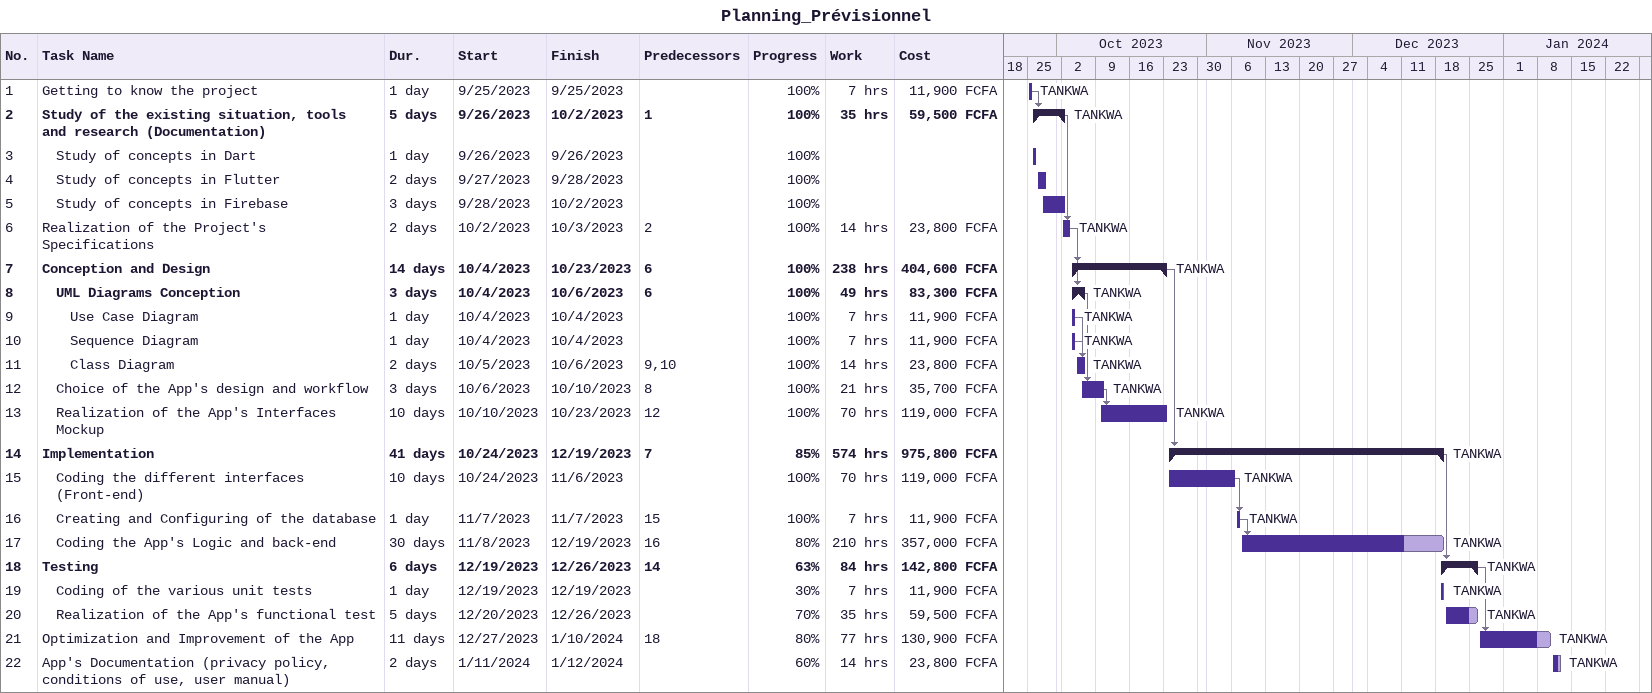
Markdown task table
Planning_Prévisionnel

| ID | Level | Task | Duration | Start | Finish | Predecessors | Resources | % complete | Work (h) | Cost (FCFA) |
|---|---|---|---|---|---|---|---|---|---|---|
| 1 | 1 | Getting to know the project | 1d | 2023-09-25 | 2023-09-25 |  | TANKWA | 100 | 7 | 11900 |
| 2 | 1 | **Study of the existing situation, tools and research (Documentation)** | 5d | 2023-09-26 | 2023-10-02 | 1 | TANKWA | 100 | 35 | 59500 |
| 3 | 2 | Study of concepts in Dart | 1d | 2023-09-26 | 2023-09-26 |  |  | 100 |  |  |
| 4 | 2 | Study of concepts in Flutter | 2d | 2023-09-27 | 2023-09-28 |  |  | 100 |  |  |
| 5 | 2 | Study of concepts in Firebase | 3d | 2023-09-28 | 2023-10-02 |  |  | 100 |  |  |
| 6 | 1 | Realization of the Project's Specifications | 2d | 2023-10-02 | 2023-10-03 | 2 | TANKWA | 100 | 14 | 23800 |
| 7 | 1 | **Conception and Design** | 14d | 2023-10-04 | 2023-10-23 | 6 | TANKWA | 100 | 238 | 404600 |
| 8 | 2 | **UML Diagrams Conception** | 3d | 2023-10-04 | 2023-10-06 | 6 | TANKWA | 100 | 49 | 83300 |
| 9 | 3 | Use Case Diagram | 1d | 2023-10-04 | 2023-10-04 |  | TANKWA | 100 | 7 | 11900 |
| 10 | 3 | Sequence Diagram | 1d | 2023-10-04 | 2023-10-04 |  | TANKWA | 100 | 7 | 11900 |
| 11 | 3 | Class Diagram | 2d | 2023-10-05 | 2023-10-06 | 9, 10 | TANKWA | 100 | 14 | 23800 |
| 12 | 2 | Choice of the App's design and workflow | 3d | 2023-10-06 | 2023-10-10 | 8 | TANKWA | 100 | 21 | 35700 |
| 13 | 2 | Realization of the App's Interfaces Mockup | 10d | 2023-10-10 | 2023-10-23 | 12 | TANKWA | 100 | 70 | 119000 |
| 14 | 1 | **Implementation** | 41d | 2023-10-24 | 2023-12-19 | 7 | TANKWA | 85 | 574 | 975800 |
| 15 | 2 | Coding the different interfaces (Front-end) | 10d | 2023-10-24 | 2023-11-06 |  | TANKWA | 100 | 70 | 119000 |
| 16 | 2 | Creating and Configuring of the database | 1d | 2023-11-07 | 2023-11-07 | 15 | TANKWA | 100 | 7 | 11900 |
| 17 | 2 | Coding the App's Logic and back-end | 30d | 2023-11-08 | 2023-12-19 | 16 | TANKWA | 80 | 210 | 357000 |
| 18 | 1 | **Testing** | 6d | 2023-12-19 | 2023-12-26 | 14 | TANKWA | 63 | 84 | 142800 |
| 19 | 2 | Coding of the various unit tests | 1d | 2023-12-19 | 2023-12-19 |  | TANKWA | 30 | 7 | 11900 |
| 20 | 2 | Realization of the App's functional test | 5d | 2023-12-20 | 2023-12-26 |  | TANKWA | 70 | 35 | 59500 |
| 21 | 1 | Optimization and Improvement of the App | 11d | 2023-12-27 | 2024-01-10 | 18 | TANKWA | 80 | 77 | 130900 |
| 22 | 1 | App's Documentation (privacy policy, conditions of use, user manual) | 2d | 2024-01-11 | 2024-01-12 |  | TANKWA | 60 | 14 | 23800 |
